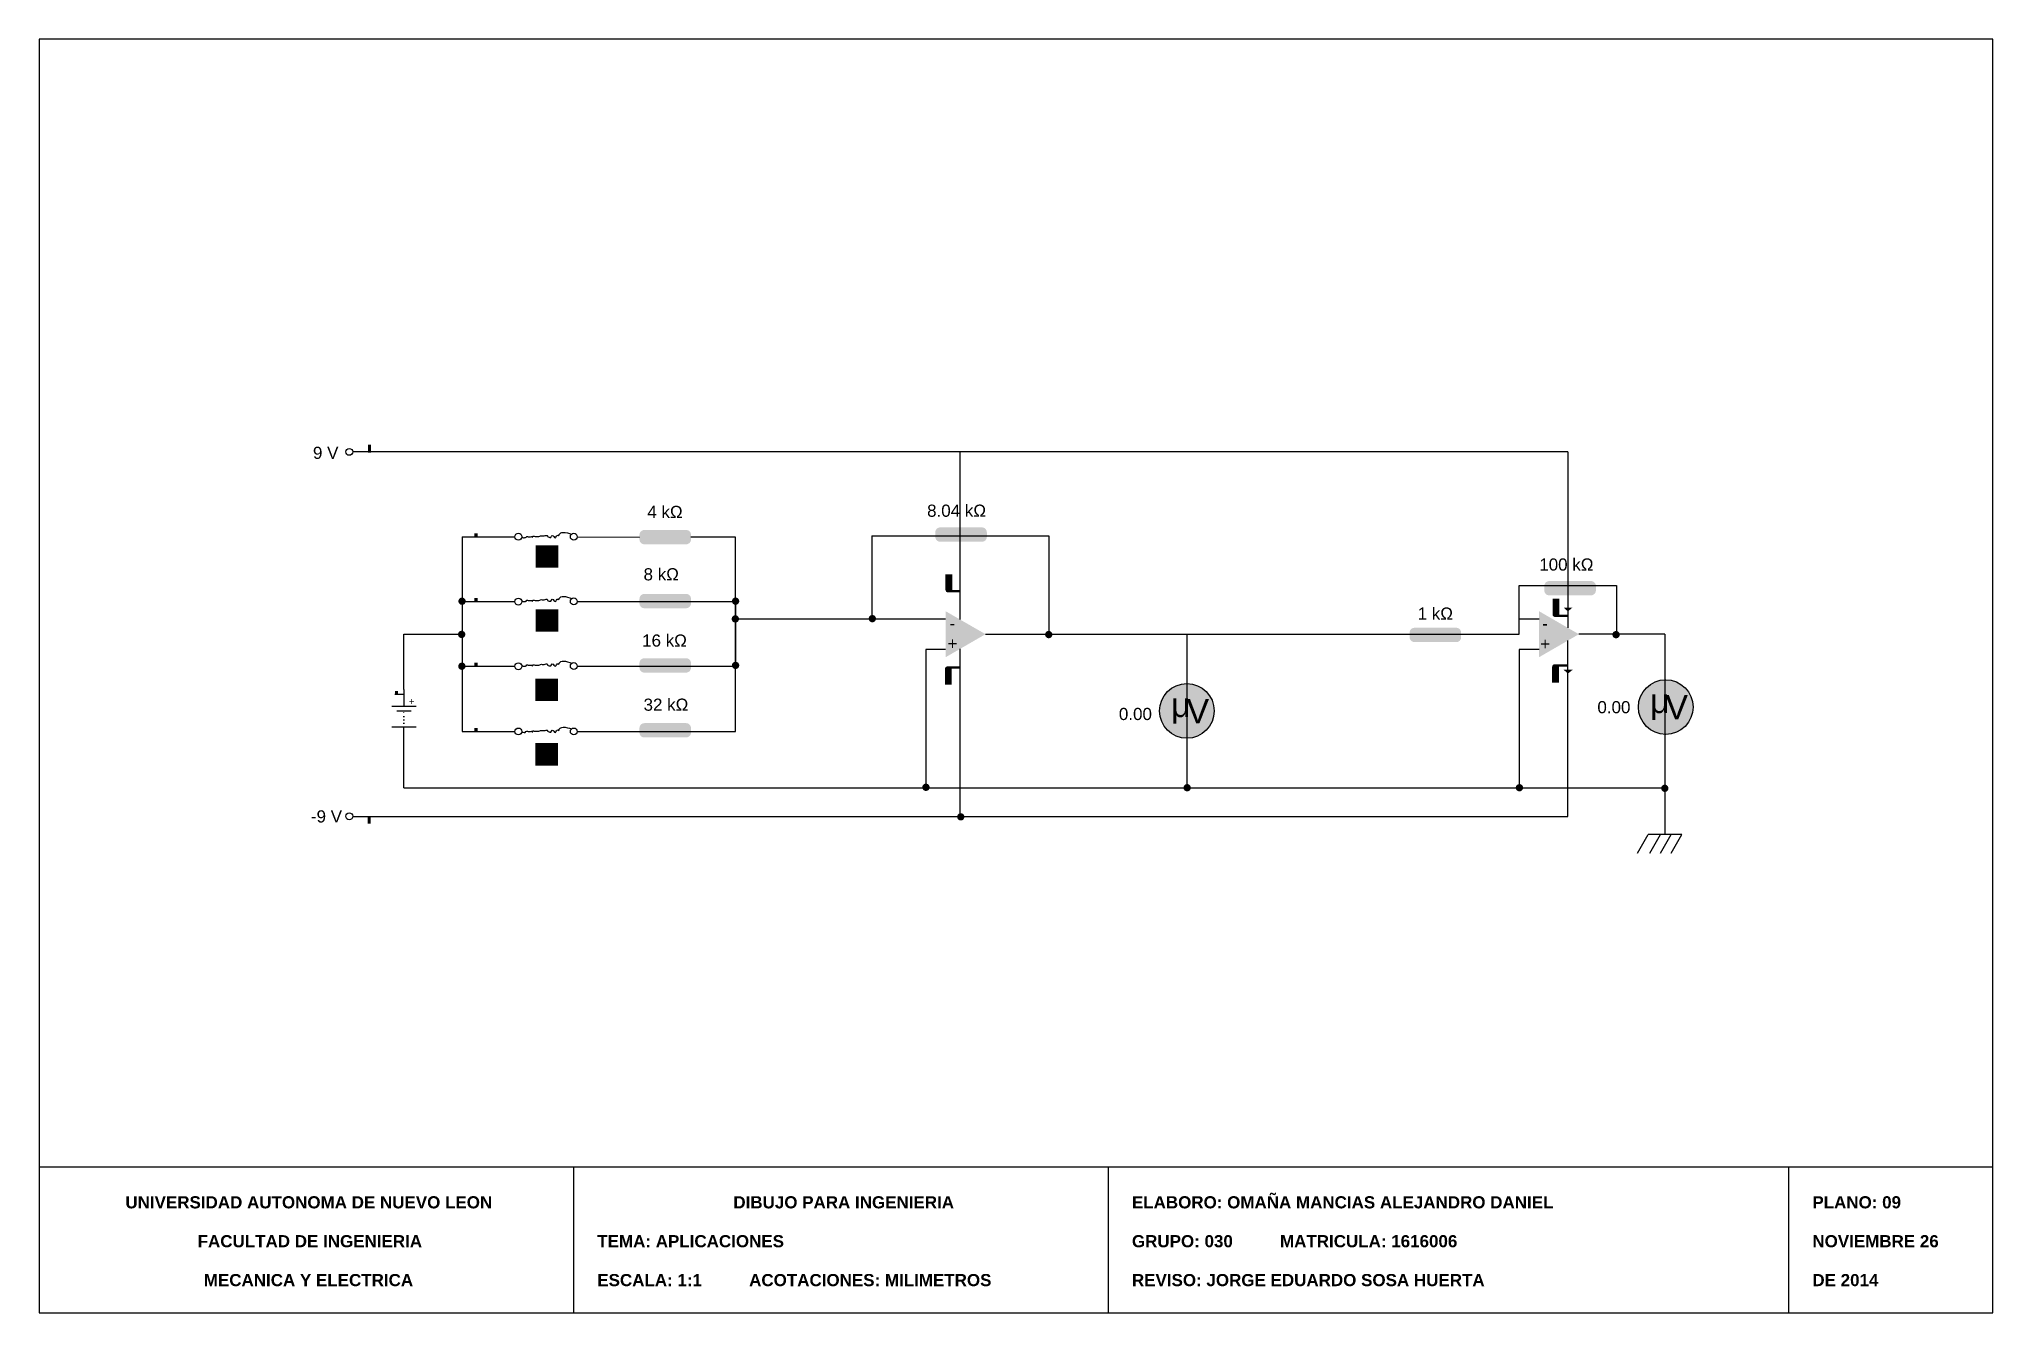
# Model space of a CAD drawing. Header units: millimetres. Extents: x 20 to 422, y 10 to 272.
import ezdxf

# ---------------------------------------------------------------- set-up
doc = ezdxf.new("R2010")
doc.units = ezdxf.units.MM
doc.linetypes.add('ACAD_ISO07W100', pattern=[3, 0, -3])
doc.layers.add('www.cadblocksfree.com', color=7, linetype='Continuous', lineweight=5)
doc.styles.get("Standard").update_dxf_attribs({"font": 'Arial.ttf'})

# ---------------------------------------------------------------- blocks, each defined once
blk = doc.blocks.new('Fig. 4.57')
h = blk.add_hatch(color=250)
h.dxf.hatch_style = 1
h.paths.add_polyline_path([(124.81, 173.79), (125.44, 173.79), (125.44, 175.3), (124.81, 175.3)])
h = blk.add_hatch(color=250)
h.dxf.hatch_style = 1
h.paths.add_polyline_path([(146.73, 157.01), (146.73, 156.29), (147.37, 156.29), (147.37, 157.01)])
h = blk.add_hatch(color=251)
h.dxf.hatch_style = 1
h.paths.add_polyline_path([(191.29, 156.72, 0.414214), (190.29, 157.72), (181.69, 157.72, 0.414214), (180.69, 156.72), (180.69, 155.78, 0.414214), (181.69, 154.78), (190.29, 154.78, 0.414214), (191.29, 155.78)])
h = blk.add_hatch(color=251)
h.dxf.hatch_style = 1
h.paths.add_polyline_path([(252.16, 157.25, 0.414214), (251.16, 158.25), (242.56, 158.25, 0.414214), (241.56, 157.25), (241.56, 156.3, 0.414214), (242.56, 155.3), (251.16, 155.3, 0.414214), (252.16, 156.3)])
h = blk.add_hatch(color=251)
h.dxf.hatch_style = 1
h.paths.add_polyline_path([(163.99, 154.59), (159.35, 154.59), (159.35, 149.95), (163.99, 149.95)])
h = blk.add_hatch(color=250)
h.dxf.hatch_style = 1
h.paths.add_polyline_path([(245.05, 145.38), (244.55, 145.38), (244.55, 144.89), (246.75, 144.89), (246.75, 145.38), (245.05, 145.38, -0.409459), (244.55, 144.89), (244.55, 144.89, 0.409458)], flags=16)
h.paths.add_polyline_path([(246.75, 145.38), (246.75, 144.89), (244.55, 144.89), (244.15, 144.89, -0.414216), (243.65, 145.39), (243.65, 148.63), (245.05, 148.63), (245.05, 145.38)])
h = blk.add_hatch(color=250)
h.dxf.hatch_style = 1
h.paths.add_polyline_path([(244.55, 144.89), (246.75, 144.89), (246.75, 145.38), (245.05, 145.38, -0.409459), (244.55, 144.89), (244.55, 144.89, 0.409458), (245.05, 145.38), (244.55, 145.38)])
h = blk.add_hatch(color=250)
h.dxf.hatch_style = 1
h.paths.add_polyline_path([(246.75, 144.89), (246.75, 145.38), (244.94, 145.38), (244.94, 144.89)])
h = blk.add_hatch(color=251)
h.dxf.hatch_style = 1
h.paths.add_polyline_path([(377.47, 146.22, 0.414214), (376.47, 147.22), (367.87, 147.22, 0.414214), (366.87, 146.22), (366.87, 145.28, 0.414214), (367.87, 144.28), (376.47, 144.28, 0.414214), (377.47, 145.28)])
h = blk.add_hatch(color=250)
h.dxf.hatch_style = 1
h.paths.add_polyline_path([(146.73, 143.71), (146.73, 142.99), (147.37, 142.99), (147.37, 143.71)])
h = blk.add_hatch(color=251)
h.dxf.hatch_style = 1
h.paths.add_polyline_path([(163.99, 141.42), (159.35, 141.42), (159.35, 136.78), (163.99, 136.78)])
h = blk.add_hatch(color=251)
h.dxf.hatch_style = 1
h.paths.add_polyline_path([(191.29, 143.57, 0.414214), (190.29, 144.57), (181.69, 144.57, 0.414214), (180.69, 143.57), (180.69, 142.63, 0.414214), (181.69, 141.63), (190.29, 141.63, 0.414214), (191.29, 142.63)])
at = {"lineweight": -3}
h = blk.add_hatch(color=251, dxfattribs=at)
h.dxf.hatch_style = 1
h.paths.add_polyline_path([(243.68, 131.55), (246.69, 133.29), (246.69, 139.28), (243.68, 141.02)])
h.paths.add_polyline_path([(246.69, 139.28), (246.69, 133.29), (251.89, 136.29)])
h = blk.add_hatch(color=251, dxfattribs=at)
h.dxf.hatch_style = 1
h.paths.add_polyline_path([(365.77, 131.55), (371.69, 134.97), (371.69, 137.6), (365.77, 141.02)])
h.paths.add_polyline_path([(371.69, 137.6), (371.69, 134.97), (373.98, 136.29)])
h = blk.add_hatch(color=250)
h.dxf.hatch_style = 1
h.paths.add_polyline_path([(369.98, 140.32), (369.48, 140.32), (369.48, 139.83), (371.67, 139.83), (371.67, 140.32), (369.98, 140.32, -0.409459), (369.48, 139.83), (369.48, 139.83, 0.409458)], flags=16)
h.paths.add_polyline_path([(371.67, 140.32), (371.67, 139.83), (369.48, 139.83), (369.07, 139.83, -0.414216), (368.57, 140.33), (368.57, 143.58), (369.98, 143.58), (369.98, 140.32)])
h = blk.add_hatch(color=250)
h.dxf.hatch_style = 1
h.paths.add_polyline_path([(370.82, 141.76), (371.71, 140.98), (372.66, 141.76)])
h = blk.add_hatch(color=251)
h.dxf.hatch_style = 1
h.paths.add_polyline_path([(349.75, 136.61, 0.414214), (348.75, 137.61), (340.15, 137.61, 0.414214), (339.15, 136.61), (339.15, 135.66, 0.414214), (340.15, 134.66), (348.75, 134.66, 0.414214), (349.75, 135.66)])
h = blk.add_hatch(color=250)
h.dxf.hatch_style = 1
h.paths.add_polyline_path([(369.48, 139.83), (371.67, 139.83), (371.67, 140.32), (369.98, 140.32, -0.409459), (369.48, 139.83), (369.48, 139.83, 0.409458), (369.98, 140.32), (369.48, 140.32)])
h = blk.add_hatch(color=250)
h.dxf.hatch_style = 1
h.paths.add_polyline_path([(371.67, 139.83), (371.67, 140.32), (369.86, 140.32), (369.86, 139.83)])
h = blk.add_hatch(color=250)
h.dxf.hatch_style = 1
h.paths.add_polyline_path([(146.73, 130.41), (146.73, 129.69), (147.37, 129.69), (147.37, 130.41)])
h = blk.add_hatch(color=251)
h.dxf.hatch_style = 1
h.paths.add_polyline_path([(191.29, 130.34, 0.414214), (190.29, 131.34), (181.69, 131.34, 0.414214), (180.69, 130.34), (180.69, 129.39, 0.414214), (181.69, 128.39), (190.29, 128.39, 0.414214), (191.29, 129.39)])
h = blk.add_hatch(color=250)
h.dxf.hatch_style = 1
h.paths.add_polyline_path([(243.54, 125.91), (244.95, 125.91), (244.95, 129.17), (244.56, 129.17), (244.56, 129.66), (244.04, 129.66, 0.414214), (243.54, 129.16)])
h = blk.add_hatch(color=250)
h.dxf.hatch_style = 1
h.paths.add_polyline_path([(244.56, 129.17), (246.76, 129.17), (246.76, 129.66), (244.56, 129.66)])
h = blk.add_hatch(color=250)
h.dxf.hatch_style = 1
h.paths.add_polyline_path([(246.76, 129.17), (246.76, 129.66), (244.95, 129.66), (244.95, 129.17)])
h = blk.add_hatch(color=250)
h.dxf.hatch_style = 1
h.paths.add_polyline_path([(368.47, 126.35), (369.88, 126.35), (369.88, 129.6), (369.49, 129.6), (369.49, 130.1), (368.97, 130.1, 0.414214), (368.47, 129.6)])
h = blk.add_hatch(color=250)
h.dxf.hatch_style = 1
h.paths.add_polyline_path([(369.49, 129.6), (371.69, 129.6), (371.69, 130.1), (369.49, 130.1)])
h = blk.add_hatch(color=250)
h.dxf.hatch_style = 1
h.paths.add_polyline_path([(371.69, 129.6), (371.69, 130.1), (369.88, 130.1), (369.88, 129.6)])
h = blk.add_hatch(color=250)
h.dxf.hatch_style = 1
h.paths.add_polyline_path([(370.84, 128.96), (371.73, 128.19), (372.69, 128.96)])
h = blk.add_hatch(color=251)
h.dxf.hatch_style = 1
h.paths.add_polyline_path([(163.93, 127.17), (159.29, 127.17), (159.29, 122.53), (163.93, 122.53)])
h = blk.add_hatch(color=251)
h.dxf.hatch_style = 1
h.paths.add_polyline_path([(287.7, 120.5, 1), (298.95, 120.5, 1)])
h.paths.add_polyline_path([(287.99, 114.69), (292.23, 114.69), (292.23, 115.17), (287.99, 115.17)], flags=9)
h = blk.add_hatch(color=251)
h.dxf.hatch_style = 1
h.paths.add_polyline_path([(386.21, 121.31, 1), (397.46, 121.31, 1)])
h.paths.add_polyline_path([(386.51, 115.5), (390.74, 115.5), (390.74, 115.98), (386.51, 115.98)], flags=9)
h = blk.add_hatch(color=250)
h.dxf.hatch_style = 1
h.paths.add_polyline_path([(130.37, 124.58), (130.37, 123.86), (131.01, 123.86), (131.01, 124.58)])
h = blk.add_hatch(color=250)
h.dxf.hatch_style = 1
h.paths.add_polyline_path([(146.73, 117.01), (146.73, 116.29), (147.37, 116.29), (147.37, 117.01)])
h = blk.add_hatch(color=251)
h.dxf.hatch_style = 1
h.paths.add_polyline_path([(191.29, 116.99, 0.414214), (190.29, 117.99), (181.69, 117.99, 0.414214), (180.69, 116.99), (180.69, 116.05, 0.414214), (181.69, 115.05), (190.29, 115.05, 0.414214), (191.29, 116.05)])
h = blk.add_hatch(color=251)
h.dxf.hatch_style = 1
h.paths.add_polyline_path([(163.92, 113.88), (159.28, 113.88), (159.28, 109.24), (163.92, 109.24)])
h = blk.add_hatch(color=250)
h.dxf.hatch_style = 1
h.paths.add_polyline_path([(124.74, 97.3), (125.37, 97.3), (125.37, 98.82), (124.74, 98.82)])
for p, q in [((371.69, 173.79), (121.69, 173.79)), ((246.69, 139.28), (246.69, 173.79)), ((371.69, 173.79), (371.69, 137.61)), ((361.69, 136.29), (361.69, 146.29)), ((361.69, 146.29), (381.69, 146.29)), ((381.69, 146.29), (381.69, 136.29)), ((239.6, 133.16), (239.6, 104.72)), ((246.69, 98.79), (246.69, 133.29)), ((251.89, 136.29), (361.69, 136.29)), ((361.69, 133.16), (361.69, 104.72)), ((371.69, 98.79), (371.69, 134.97)), ((391.69, 136.29), (373.98, 136.29)), ((391.69, 136.29), (391.69, 95.06)), ((132.24, 104.72), (132.24, 117.24)), ((132.24, 104.72), (391.69, 104.72)), ((121.69, 98.79), (371.69, 98.79)), ((395.15, 95.06), (388.23, 95.06))]:
    blk.add_line(p, q, dxfattribs=at)
for p, q in [((144.19, 156.29), (155.07, 156.29)), ((144.19, 156.29), (144.19, 116.29)), ((144.19, 156.29), (144.19, 142.99)), ((167.88, 156.34), (180.69, 156.23)), ((200.48, 156.23), (191.29, 156.23)), ((200.48, 116.29), (200.48, 156.23)), ((228.5, 156.53), (264.89, 156.53)), ((228.5, 156.53), (228.5, 139.41)), ((264.89, 156.53), (264.89, 136.29)), ((144.19, 142.99), (144.19, 129.69)), ((144.19, 142.99), (155.07, 142.99)), ((144.19, 142.99), (144.19, 129.69)), ((167.88, 143.04), (200.48, 143.04)), ((200.46, 142.7), (200.48, 129.49)), ((132.24, 124.93), (132.24, 136.29)), ((132.24, 136.29), (144.19, 136.29)), ((293.32, 136.29), (293.32, 104.72)), ((144.19, 129.69), (155.07, 129.69)), ((167.88, 129.74), (200.48, 129.74)), ((132.24, 123.86), (130.37, 123.86)), ((144.19, 116.29), (155.07, 116.29)), ((167.88, 116.29), (200.48, 116.29))]:
    blk.add_line(p, q)
at = {"color": 0, "linetype": 'ByBlock', "lineweight": -3}
for p, q in [((243.68, 139.41), (200.48, 139.41)), ((365.77, 139.41), (361.69, 139.41)), ((243.68, 133.16), (239.6, 133.16)), ((365.77, 133.16), (361.69, 133.16)), ((386.02, 91.22), (388.23, 95.06)), ((388.55, 91.22), (390.76, 95.06)), ((390.74, 91.22), (392.96, 95.06)), ((392.93, 91.22), (395.15, 95.06))]:
    blk.add_line(p, q, dxfattribs=at)
at = {"linetype": 'ACAD_ISO07W100', "lineweight": -3, "ltscale": 0.2}
blk.add_line((132.24, 117.99), (132.24, 120.17), dxfattribs=at)
blk.add_lwpolyline([(124.87, 173.79), (125.44, 173.79), (125.44, 173.79), (124.87, 173.79)], close=True)
at = {"linetype": 'ByBlock', "lineweight": -3}
for centre in [(120.99, 173.79), (155.77, 156.34), (167.18, 156.34), (155.77, 142.99), (167.18, 143.04), (155.77, 129.69), (167.18, 129.74), (155.77, 116.29), (167.18, 116.29), (120.99, 98.83)]:
    blk.add_circle(centre, 0.703, dxfattribs=at)
at = {"linetype": 'ByBlock'}
for centre in [(293.32, 120.5), (391.84, 121.31)]:
    blk.add_circle(centre, 5.62, dxfattribs=at)
for points in [[(156.47, 156.34), (156.98, 156.13), (157.18, 156.15), (157.27, 156.13), (157.49, 156.41), (157.79, 156.34), (157.91, 156.34), (158.25, 156.34), (158.56, 156.34), (158.56, 156.28), (158.74, 156.28), (158.74, 156.39), (159.22, 156.39), (159.73, 156.39), (159.99, 156.39), (160.34, 156.51), (161.09, 156.51), (161.74, 156.51), (161.74, 156.5), (162.25, 156.21), (162.42, 156.21), (162.75, 156.61), (163.07, 156.36), (163.39, 156.14), (163.89, 156.65), (164.06, 156.56), (164.2, 156.78), (164.97, 157.2), (166.7, 156.85)], [(156.48, 143.2), (156.98, 142.99), (157.18, 143.02), (157.27, 142.99), (157.49, 143.28), (157.79, 143.2), (157.92, 143.2), (158.25, 143.2), (158.56, 143.2), (158.56, 143.15), (158.74, 143.15), (158.74, 143.25), (159.22, 143.25), (159.73, 143.25), (159.99, 143.25), (160.35, 143.38), (161.09, 143.38), (161.74, 143.38), (161.74, 143.37), (162.25, 143.07), (162.42, 143.07), (162.75, 143.47), (163.07, 143.23), (163.4, 143.01), (163.89, 143.52), (164.06, 143.42), (164.2, 143.64), (164.98, 144.06), (166.77, 143.61)], [(156.48, 129.9), (156.98, 129.69), (157.18, 129.72), (157.27, 129.69), (157.49, 129.98), (157.79, 129.9), (157.92, 129.9), (158.25, 129.9), (158.56, 129.9), (158.56, 129.85), (158.74, 129.85), (158.74, 129.95), (159.22, 129.95), (159.73, 129.95), (159.99, 129.95), (160.35, 130.08), (161.09, 130.08), (161.74, 130.08), (161.74, 130.07), (162.25, 129.77), (162.42, 129.77), (162.75, 130.17), (163.07, 129.93), (163.4, 129.71), (163.89, 130.22), (164.06, 130.12), (164.2, 130.34), (164.98, 130.76), (166.77, 130.31)], [(156.47, 116.29), (156.98, 116.07), (157.18, 116.1), (157.49, 116.36), (157.79, 116.29), (157.91, 116.29), (158.25, 116.29), (158.56, 116.29), (158.56, 116.23), (158.74, 116.23), (158.74, 116.34), (159.22, 116.34), (159.73, 116.34), (159.99, 116.34), (160.34, 116.46), (161.09, 116.46), (161.74, 116.46), (161.74, 116.45), (162.25, 116.16), (162.42, 116.16), (162.75, 116.55), (163.07, 116.31), (163.39, 116.09), (163.89, 116.6), (164.06, 116.51), (164.2, 116.73), (164.97, 117.15), (166.7, 116.8)]]:
    blk.add_spline(points, degree=3)
at = {"layer": 'www.cadblocksfree.com', "lineweight": -3}
for p, q in [((132.24, 124.93), (132.24, 121.51)), ((129.74, 121.51), (134.74, 121.51)), ((129.74, 117.24), (134.74, 117.24)), ((130.74, 120.51), (133.74, 120.51))]:
    blk.add_line(p, q, dxfattribs=at)
at = {"layer": 'www.cadblocksfree.com', "const_width": 0.75}
for points in [[(143.81, 143.07, 1), (144.56, 143.07, 1)], [(200.09, 143.08, 1), (200.84, 143.08, 1)], [(143.73, 136.24, 1), (144.48, 136.24, 1)], [(200.04, 139.43, 1), (200.79, 139.43, 1)], [(228.22, 139.49, 1), (228.97, 139.49, 1)], [(264.52, 136.21, 1), (265.27, 136.21, 1)], [(381.25, 136.19, 1), (382, 136.19, 1)], [(143.78, 129.7, 1), (144.53, 129.7, 1)], [(200.09, 129.87, 1), (200.84, 129.87, 1)], [(239.26, 104.8, 1), (240.01, 104.8, 1)], [(293, 104.71, 1), (293.75, 104.71, 1)], [(361.36, 104.71, 1), (362.11, 104.71, 1)], [(391.28, 104.59, 1), (392.03, 104.59, 1)], [(246.42, 98.72, 1), (247.17, 98.72, 1)]]:
    blk.add_lwpolyline(points, format="xyb", close=True, dxfattribs=at)
at = {"attachment_point": 1}
for s, width, insert, char_height in [('9 V', 9.1396, (113.51, 174.84), 2.5), ('4 kΩ', 9.1396, (182.3, 162.69), 2.5), ('8.04 kΩ', 13.4301, (239.87, 162.94), 2.5), ('8 kΩ', 9.1396, (181.53, 149.86), 2.5), ('100 kΩ', 13.4301, (365.82, 151.87), 2.5), ('1 kΩ', 13.4301, (340.79, 141.78), 2.5), ('\\pi1.0153; -\\P\\pi0.62311; +', 4.0429, (242.49, 139.78), 2.5), ('\\pi1.0153; -\\P\\pi0.62311; +', 4.0429, (364.43, 139.75), 2.5), ('16 kΩ', 9.1396, (181.23, 136.23), 2.5), ('+', 3.1147, (133.21, 123.23), 1.5), ('32 kΩ', 9.1396, (181.53, 123.04), 2.5), ('0.00', 13.4301, (279.33, 121.13), 2.5), ('μ', 3.1697, (290.07, 124.25), 5), ('V', 4.3599, (293.24, 122.97), 5), ('0.00', 13.4301, (377.78, 122.53), 2.5), ('μ', 3.1697, (388.59, 125.06), 5), ('V', 4.3599, (391.76, 123.79), 5), ('-9 V', 9.1396, (113.09, 100.06), 2.5)]:
    blk.add_mtext_dynamic_manual_height_columns(s, width=width, gutter_width=12.5, heights=[0], dxfattribs=dict(at, insert=insert, char_height=char_height))

msp = doc.modelspace()

# ---------------------------------------------------------------- linework, layer by layer
for points in [[(20, 10), (422, 10), (422, 272), (20, 272)], [(20, 10), (422, 10), (422, 40), (20, 40)], [(20, 10), (130, 10), (130, 40), (20, 40)], [(20, 10), (240, 10), (240, 40), (20, 40)], [(20, 10), (380, 10), (380, 40), (20, 40)]]:
    msp.add_lwpolyline(points, close=True)

# ---------------------------------------------------------------- block references
at = {"lineweight": -3}
msp.add_blockref('Fig. 4.57', (-37.16, 13.31), dxfattribs=at)

# ---------------------------------------------------------------- texts
at = {"char_height": 2.5, "attachment_point": 1}
for s, width, insert in [('\\pi17.758;{\\fArial|b1|i0|c0|p34;UNIVERSIDAD AUTONOMA DE NUEVO LEON}', 109.6978, (20, 34)), ('\\pi32.848;{\\fArial|b1|i0|c0|p34;DIBUJO PARA INGENIERIA}', 110, (130, 34)), ('{\\fArial|b1|i0|c0|p34;     ELABORO: OMAÑA MANCIAS ALEJANDRO DANIEL}', 140, (240, 34)), ('{\\fArial|b1|i0|c0|p34;     PLANO: 09 }', 42, (380, 34)), ('\\pi32.626;{\\fArial|b1|i0|c0|p34;FACULTAD DE INGENIERIA }', 110, (20, 26)), ('{\\fArial|b1|i0|c0|p34;     TEMA: APLICACIONES}', 110, (130, 26)), ('{\\fArial|b1|i0|c0|p34;     GRUPO: 030          MATRICULA: 1616006}', 140, (240, 26)), ('{\\fArial|b1|i0|c0|p34;     }', 42, (380, 26)), ('     {\\fArial|b1|i0|c0|p34;NOVIEMBRE 26}', 42, (380, 26)), ('\\pi33.888;{\\fArial|b1|i0|c0|p34;MECANICA Y ELECTRICA}', 110, (20, 18)), ('{\\fArial|b1|i0|c0|p34;     ESCALA: 1:1          ACOTACIONES: MILIMETROS}', 110, (130, 18)), ('{\\fArial|b1|i0|c0|p34;     REVISO: JORGE EDUARDO SOSA HUERTA}', 140, (240, 18)), ('{\\fArial|b1|i0|c0|p34;     DE 2014}', 42, (380, 18))]:
    msp.add_mtext_dynamic_manual_height_columns(s, width=width, gutter_width=12.5, heights=[0], dxfattribs=dict(at, insert=insert))

doc.saveas('drawing.dxf')
